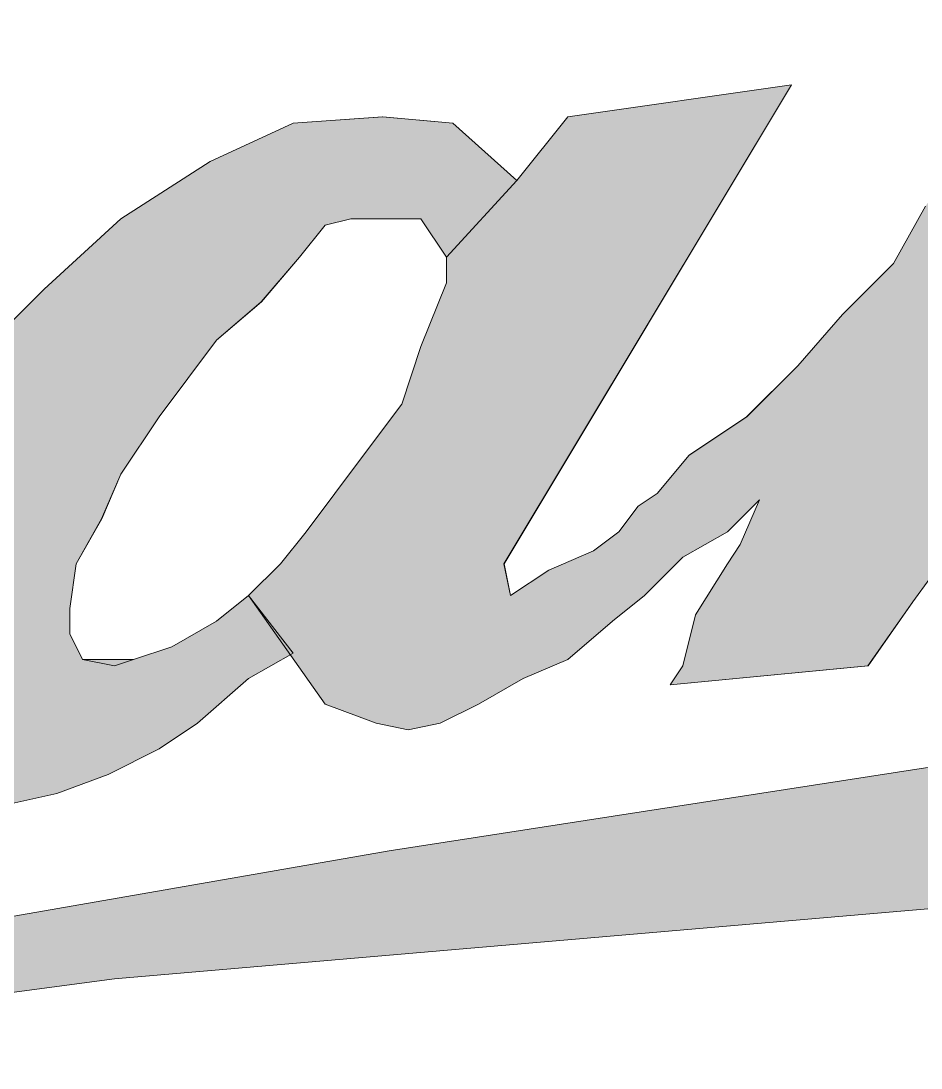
# Model space of a CAD drawing. Header units: inches. Extents: x 75782 to 87231, y -34126 to -18655.
# Drawn here: x 76980.315 to 76983.902, y -28399.044 to -28394.871 of the extents above; entities that cross this region are included whole.
import ezdxf

# ---------------------------------------------------------------- set-up
doc = ezdxf.new("R2010")
doc.units = ezdxf.units.IN
doc.header["$MEASUREMENT"] = 0
doc.layers.add('COMPONENTES', color=251, linetype='Continuous', lineweight=18)

# ---------------------------------------------------------------- blocks, each defined once
blk = doc.blocks.new('AK2-CM')
for points in [[(32149.3584, 22478.0726), (32149.3584, 22477.869), (32149.1549, 22477.3602), (32149.0022, 22476.9022), (32148.6969, 22476.4951), (32148.2389, 22475.8844), (32148.0354, 22475.63), (32147.7809, 22475.3756), (32148.3916, 22474.5105), (32148.7987, 22474.3578), (32149.0531, 22474.307), (32149.3075, 22474.3578), (32149.6129, 22474.5105), (32149.9691, 22474.714), (32150.3253, 22474.8667), (32150.6815, 22475.172), (32150.9359, 22475.3756), (32151.2412, 22475.6809), (32151.5974, 22475.8844), (32151.8519, 22476.1389), (32151.6992, 22475.7827), (32151.5974, 22475.63), (32151.343, 22475.2229), (32151.2412, 22474.8158), (32151.1395, 22474.6632), (32152.717, 22474.8158), (32153.0732, 22475.3247), (32153.4803, 22475.8844), (32153.8873, 22476.4442), (32154.3962, 22476.9022), (32154.8542, 22477.4111), (32155.3631, 22477.9199), (32155.8719, 22478.3779), (32156.3299, 22478.8359), (32154.8542, 22478.3779), (32155.821, 22479.9554), (32153.9891, 22479.7518), (32153.7856, 22479.2939), (32153.4803, 22478.8868), (32153.1749, 22478.4797), (32152.9205, 22478.0217), (32152.5134, 22477.6146), (32152.1572, 22477.2075), (32151.7501, 22476.8004), (32151.2921, 22476.4951), (32151.0377, 22476.1898), (32150.885, 22476.088), (32150.7324, 22475.8844), (32150.5288, 22475.7318), (32150.1726, 22475.5791), (32149.8673, 22475.3756), (32149.8164, 22475.63), (32152.1063, 22479.4465), (32150.3253, 22479.1921), (32149.9182, 22478.6832)], [(32149.3584, 22478.0726), (32149.3584, 22477.869), (32149.1549, 22477.3602), (32149.0022, 22476.9022), (32148.6969, 22476.4951), (32148.2389, 22475.8844), (32148.0354, 22475.63), (32147.7809, 22475.3756), (32148.3916, 22474.5105), (32148.7987, 22474.3578), (32149.0531, 22474.307), (32149.3075, 22474.3578), (32149.6129, 22474.5105), (32149.9691, 22474.714), (32150.3253, 22474.8667), (32150.6815, 22475.172), (32150.9359, 22475.3756), (32151.2412, 22475.6809), (32151.5974, 22475.8844), (32151.8519, 22476.1389), (32151.6992, 22475.7827), (32151.5974, 22475.63), (32151.343, 22475.2229), (32151.2412, 22474.8158), (32151.1395, 22474.6632), (32152.717, 22474.8158), (32153.0732, 22475.3247), (32153.4803, 22475.8844), (32153.8873, 22476.4442), (32154.3962, 22476.9022), (32154.8542, 22477.4111), (32155.3631, 22477.9199), (32155.8719, 22478.3779), (32156.3299, 22478.8359), (32154.8542, 22478.3779), (32155.821, 22479.9554), (32153.9891, 22479.7518), (32153.7856, 22479.2939), (32153.4803, 22478.8868), (32153.1749, 22478.4797), (32152.9205, 22478.0217), (32152.5134, 22477.6146), (32152.1572, 22477.2075), (32151.7501, 22476.8004), (32151.2921, 22476.4951), (32151.0377, 22476.1898), (32150.885, 22476.088), (32150.7324, 22475.8844), (32150.5288, 22475.7318), (32150.1726, 22475.5791), (32149.8673, 22475.3756), (32149.8164, 22475.63), (32152.1063, 22479.4465), (32150.3253, 22479.1921), (32149.9182, 22478.6832)], [(32149.3586, 22478.0726), (32149.3586, 22477.869), (32149.1551, 22477.3602), (32149.0024, 22476.9022), (32148.6971, 22476.4951), (32148.2391, 22475.8844), (32148.0356, 22475.63), (32147.7812, 22475.3756), (32148.3918, 22474.5105), (32148.7989, 22474.3578), (32149.0533, 22474.307), (32149.3078, 22474.3578), (32149.6131, 22474.5105), (32149.9693, 22474.714), (32150.3255, 22474.8667), (32150.6817, 22475.172), (32150.9361, 22475.3756), (32151.2415, 22475.6809), (32151.5977, 22475.8844), (32151.8521, 22476.1389), (32151.6994, 22475.7827), (32151.5977, 22475.63), (32151.3432, 22475.2229), (32151.2415, 22474.8158), (32151.1397, 22474.6632), (32152.7172, 22474.8158), (32153.0734, 22475.3247), (32153.4805, 22475.8844), (32153.8876, 22476.4442), (32154.3964, 22476.9022), (32154.8544, 22477.4111), (32155.3633, 22477.9199), (32155.8722, 22478.3779), (32156.3301, 22478.8359), (32154.8544, 22478.3779), (32155.8213, 22479.9554), (32153.9893, 22479.7518), (32153.7858, 22479.2939), (32153.4805, 22478.8868), (32153.1752, 22478.4797), (32152.9207, 22478.0217), (32152.5136, 22477.6146), (32152.1574, 22477.2075), (32151.7503, 22476.8004), (32151.2923, 22476.4951), (32151.0379, 22476.1898), (32150.8852, 22476.088), (32150.7326, 22475.8844), (32150.529, 22475.7318), (32150.1728, 22475.5791), (32149.8675, 22475.3756), (32149.8166, 22475.63), (32152.1065, 22479.4465), (32150.3255, 22479.1921), (32149.9184, 22478.6832)], [(32149.3586, 22478.0726), (32149.3586, 22477.869), (32149.1551, 22477.3602), (32149.0024, 22476.9022), (32148.6971, 22476.4951), (32148.2391, 22475.8844), (32148.0356, 22475.63), (32147.7812, 22475.3756), (32148.3918, 22474.5105), (32148.7989, 22474.3578), (32149.0533, 22474.307), (32149.3078, 22474.3578), (32149.6131, 22474.5105), (32149.9693, 22474.714), (32150.3255, 22474.8667), (32150.6817, 22475.172), (32150.9361, 22475.3756), (32151.2415, 22475.6809), (32151.5977, 22475.8844), (32151.8521, 22476.1389), (32151.6994, 22475.7827), (32151.5977, 22475.63), (32151.3432, 22475.2229), (32151.2415, 22474.8158), (32151.1397, 22474.6632), (32152.7172, 22474.8158), (32153.0734, 22475.3247), (32153.4805, 22475.8844), (32153.8876, 22476.4442), (32154.3964, 22476.9022), (32154.8544, 22477.4111), (32155.3633, 22477.9199), (32155.8722, 22478.3779), (32156.3301, 22478.8359), (32154.8544, 22478.3779), (32155.8213, 22479.9554), (32153.9893, 22479.7518), (32153.7858, 22479.2939), (32153.4805, 22478.8868), (32153.1752, 22478.4797), (32152.9207, 22478.0217), (32152.5136, 22477.6146), (32152.1574, 22477.2075), (32151.7503, 22476.8004), (32151.2923, 22476.4951), (32151.0379, 22476.1898), (32150.8852, 22476.088), (32150.7326, 22475.8844), (32150.529, 22475.7318), (32150.1728, 22475.5791), (32149.8675, 22475.3756), (32149.8166, 22475.63), (32152.1065, 22479.4465), (32150.3255, 22479.1921), (32149.9184, 22478.6832)], [(32149.9182, 22478.6832), (32149.4093, 22479.1412), (32148.8496, 22479.1921), (32148.1371, 22479.1412), (32147.4756, 22478.8359), (32146.7632, 22478.3779), (32146.1526, 22477.8181), (32145.5419, 22477.2075), (32145.1857, 22476.5969), (32144.7786, 22475.8336), (32144.6259, 22475.63), (32144.5751, 22475.3247), (32144.5242, 22475.0703), (32144.5242, 22474.8667), (32144.5751, 22474.5105), (32144.6259, 22474.307), (32144.7786, 22474.0525), (32144.9313, 22473.849), (32145.4401, 22473.7472), (32145.7963, 22473.6963), (32146.2543, 22473.7981), (32146.6614, 22473.9507), (32147.0685, 22474.1543), (32147.3738, 22474.3578), (32147.7809, 22474.714), (32148.1371, 22474.9176), (32147.7809, 22475.3756), (32147.5265, 22475.172), (32147.1703, 22474.9685), (32146.865, 22474.8667), (32146.4579, 22474.8667), (32146.3561, 22475.0703), (32146.3561, 22475.2738), (32146.407, 22475.63), (32146.6105, 22475.9862), (32146.7632, 22476.3424), (32147.0685, 22476.8004), (32147.5265, 22477.4111), (32147.8827, 22477.7164), (32148.188, 22478.0726), (32148.3916, 22478.327), (32148.5951, 22478.3779), (32148.9513, 22478.3779), (32149.1549, 22478.3779), (32149.3584, 22478.0726)], [(32149.9182, 22478.6832), (32149.4093, 22479.1412), (32148.8496, 22479.1921), (32148.1371, 22479.1412), (32147.4756, 22478.8359), (32146.7632, 22478.3779), (32146.1526, 22477.8181), (32145.5419, 22477.2075), (32145.1857, 22476.5969), (32144.7786, 22475.8336), (32144.6259, 22475.63), (32144.5751, 22475.3247), (32144.5242, 22475.0703), (32144.5242, 22474.8667), (32144.5751, 22474.5105), (32144.6259, 22474.307), (32144.7786, 22474.0525), (32144.9313, 22473.849), (32145.4401, 22473.7472), (32145.7963, 22473.6963), (32146.2543, 22473.7981), (32146.6614, 22473.9507), (32147.0685, 22474.1543), (32147.3738, 22474.3578), (32147.7809, 22474.714), (32148.1371, 22474.9176), (32147.7809, 22475.3756), (32147.5265, 22475.172), (32147.1703, 22474.9685), (32146.865, 22474.8667), (32146.4579, 22474.8667), (32146.3561, 22475.0703), (32146.3561, 22475.2738), (32146.407, 22475.63), (32146.6105, 22475.9862), (32146.7632, 22476.3424), (32147.0685, 22476.8004), (32147.5265, 22477.4111), (32147.8827, 22477.7164), (32148.188, 22478.0726), (32148.3916, 22478.327), (32148.5951, 22478.3779), (32148.9513, 22478.3779), (32149.1549, 22478.3779), (32149.3584, 22478.0726)], [(32149.9184, 22478.6832), (32149.4095, 22479.1412), (32148.8498, 22479.1921), (32148.1374, 22479.1412), (32147.4758, 22478.8359), (32146.7634, 22478.3779), (32146.1528, 22477.8181), (32145.5421, 22477.2075), (32145.1859, 22476.5969), (32144.7788, 22475.8336), (32144.6262, 22475.63), (32144.5753, 22475.3247), (32144.5244, 22475.0703), (32144.5244, 22474.8667), (32144.5753, 22474.5105), (32144.6262, 22474.307), (32144.7788, 22474.0525), (32144.9315, 22473.849), (32145.4404, 22473.7472), (32145.7966, 22473.6963), (32146.2545, 22473.7981), (32146.6616, 22473.9507), (32147.0687, 22474.1543), (32147.3741, 22474.3578), (32147.7812, 22474.714), (32148.1374, 22474.9176), (32147.7812, 22475.3756), (32147.5267, 22475.172), (32147.1705, 22474.9685), (32146.8652, 22474.8667), (32146.4581, 22474.8667), (32146.3563, 22475.0703), (32146.3563, 22475.2738), (32146.4072, 22475.63), (32146.6108, 22475.9862), (32146.7634, 22476.3424), (32147.0687, 22476.8004), (32147.5267, 22477.4111), (32147.8829, 22477.7164), (32148.1882, 22478.0726), (32148.3918, 22478.327), (32148.5953, 22478.3779), (32148.9515, 22478.3779), (32149.1551, 22478.3779), (32149.3586, 22478.0726)], [(32149.9184, 22478.6832), (32149.4095, 22479.1412), (32148.8498, 22479.1921), (32148.1374, 22479.1412), (32147.4758, 22478.8359), (32146.7634, 22478.3779), (32146.1528, 22477.8181), (32145.5421, 22477.2075), (32145.1859, 22476.5969), (32144.7788, 22475.8336), (32144.6262, 22475.63), (32144.5753, 22475.3247), (32144.5244, 22475.0703), (32144.5244, 22474.8667), (32144.5753, 22474.5105), (32144.6262, 22474.307), (32144.7788, 22474.0525), (32144.9315, 22473.849), (32145.4404, 22473.7472), (32145.7966, 22473.6963), (32146.2545, 22473.7981), (32146.6616, 22473.9507), (32147.0687, 22474.1543), (32147.3741, 22474.3578), (32147.7812, 22474.714), (32148.1374, 22474.9176), (32147.7812, 22475.3756), (32147.5267, 22475.172), (32147.1705, 22474.9685), (32146.8652, 22474.8667), (32146.4581, 22474.8667), (32146.3563, 22475.0703), (32146.3563, 22475.2738), (32146.4072, 22475.63), (32146.6108, 22475.9862), (32146.7634, 22476.3424), (32147.0687, 22476.8004), (32147.5267, 22477.4111), (32147.8829, 22477.7164), (32148.1882, 22478.0726), (32148.3918, 22478.327), (32148.5953, 22478.3779), (32148.9515, 22478.3779), (32149.1551, 22478.3779), (32149.3586, 22478.0726)], [(32157.5512, 22474.3578), (32153.1749, 22474.0016), (32148.9004, 22473.3401), (32141.8781, 22472.1188), (32141.7254, 22472.1188), (32141.6236, 22471.9662), (32141.5727, 22471.7626), (32141.3692, 22471.61), (32146.7123, 22472.3224), (32153.2258, 22472.8821), (32156.7879, 22473.1366)], [(32157.5512, 22474.3578), (32153.1749, 22474.0016), (32148.9004, 22473.3401), (32141.8781, 22472.1188), (32141.7254, 22472.1188), (32141.6236, 22471.9662), (32141.5727, 22471.7626), (32141.3692, 22471.61), (32146.7123, 22472.3224), (32153.2258, 22472.8821), (32156.7879, 22473.1366)], [(32157.5514, 22474.3578), (32153.1752, 22474.0016), (32148.9007, 22473.3401), (32141.8783, 22472.1188), (32141.7256, 22472.1188), (32141.6238, 22471.9662), (32141.573, 22471.7626), (32141.3694, 22471.61), (32146.7125, 22472.3224), (32153.226, 22472.8821), (32156.7881, 22473.1366)], [(32157.5514, 22474.3578), (32153.1752, 22474.0016), (32148.9007, 22473.3401), (32141.8783, 22472.1188), (32141.7256, 22472.1188), (32141.6238, 22471.9662), (32141.573, 22471.7626), (32141.3694, 22471.61), (32146.7125, 22472.3224), (32153.226, 22472.8821), (32156.7881, 22473.1366)]]:
    blk.add_hatch(color=256).paths.add_polyline_path(points)
for points in [[(32149.3584, 22478.0726), (32149.3584, 22477.869), (32149.1549, 22477.3602), (32149.1549, 22477.3602), (32149.0022, 22476.9022), (32148.6969, 22476.4951), (32148.2389, 22475.8844), (32148.0354, 22475.63), (32147.7809, 22475.3756), (32148.3916, 22474.5105), (32148.7987, 22474.3578), (32149.0531, 22474.307), (32149.3075, 22474.3578), (32149.6129, 22474.5105), (32149.9691, 22474.714), (32150.3253, 22474.8667), (32150.6815, 22475.172), (32150.9359, 22475.3756), (32151.2412, 22475.6809), (32151.5974, 22475.8844), (32151.8519, 22476.1389), (32151.6992, 22475.7827), (32151.5974, 22475.63), (32151.343, 22475.2229), (32151.2412, 22474.8158), (32151.1395, 22474.6632), (32152.717, 22474.8158), (32153.0732, 22475.3247), (32153.4803, 22475.8844)], [(32153.1749, 22478.4797), (32152.9205, 22478.0217), (32152.5134, 22477.6146), (32152.1572, 22477.2075), (32151.7501, 22476.8004), (32151.2921, 22476.4951), (32151.0377, 22476.1898), (32150.885, 22476.088), (32150.7324, 22475.8844), (32150.5288, 22475.7318), (32150.1726, 22475.5791), (32149.8673, 22475.3756), (32149.8164, 22475.63), (32152.1063, 22479.4465), (32150.3253, 22479.1921), (32149.9182, 22478.6832), (32149.3584, 22478.0726), (32149.3584, 22478.0726), (32149.3584, 22478.0726), (32149.3584, 22478.0726), (32149.3584, 22478.0726), (32149.3584, 22478.0726), (32149.3584, 22478.0726), (32149.3584, 22478.0726), (32149.3584, 22478.0726), (32149.3584, 22478.0726), (32149.3584, 22478.0726), (32149.3584, 22478.0726), (32149.3584, 22478.0726), (32149.3584, 22478.0726), (32149.3584, 22478.0726), (32149.3584, 22478.0726), (32149.3584, 22478.0726), (32149.3584, 22478.0726), (32149.3584, 22478.0726)], [(32149.3584, 22478.0726), (32149.3584, 22477.869), (32149.1549, 22477.3602), (32149.0022, 22476.9022), (32148.6969, 22476.4951), (32148.2389, 22475.8844), (32148.0354, 22475.63), (32147.7809, 22475.3756), (32148.3916, 22474.5105), (32148.7987, 22474.3578), (32149.0531, 22474.307), (32149.3075, 22474.3578), (32149.6129, 22474.5105), (32149.9691, 22474.714), (32150.3253, 22474.8667), (32150.6815, 22475.172), (32150.9359, 22475.3756), (32151.2412, 22475.6809), (32151.5974, 22475.8844), (32151.8519, 22476.1389), (32151.6992, 22475.7827), (32151.5974, 22475.63), (32151.343, 22475.2229), (32151.2412, 22474.8158), (32151.1395, 22474.6632), (32152.717, 22474.8158), (32153.0732, 22475.3247), (32153.4803, 22475.8844)], [(32153.1749, 22478.4797), (32152.9205, 22478.0217), (32152.5134, 22477.6146), (32152.1572, 22477.2075), (32151.7501, 22476.8004), (32151.2921, 22476.4951), (32151.0377, 22476.1898), (32150.885, 22476.088), (32150.7324, 22475.8844), (32150.5288, 22475.7318), (32150.1726, 22475.5791), (32149.8673, 22475.3756), (32149.8164, 22475.63), (32152.1063, 22479.4465), (32150.3253, 22479.1921), (32149.9182, 22478.6832), (32149.3584, 22478.0726)], [(32149.3584, 22478.0726), (32149.3584, 22477.869), (32149.1549, 22477.3602), (32149.1549, 22477.3602), (32149.0022, 22476.9022), (32148.6969, 22476.4951), (32148.2389, 22475.8844), (32148.0354, 22475.63), (32147.7809, 22475.3756), (32148.3916, 22474.5105), (32148.7987, 22474.3578), (32149.0531, 22474.307), (32149.3075, 22474.3578), (32149.6129, 22474.5105), (32149.9691, 22474.714), (32150.3253, 22474.8667), (32150.6815, 22475.172), (32150.9359, 22475.3756), (32151.2412, 22475.6809), (32151.5974, 22475.8844), (32151.8519, 22476.1389), (32151.6992, 22475.7827), (32151.5974, 22475.63), (32151.343, 22475.2229), (32151.2412, 22474.8158), (32151.1395, 22474.6632), (32152.717, 22474.8158), (32153.0732, 22475.3247), (32153.4803, 22475.8844)], [(32153.1749, 22478.4797), (32152.9205, 22478.0217), (32152.5134, 22477.6146), (32152.1572, 22477.2075), (32151.7501, 22476.8004), (32151.2921, 22476.4951), (32151.0377, 22476.1898), (32150.885, 22476.088), (32150.7324, 22475.8844), (32150.5288, 22475.7318), (32150.1726, 22475.5791), (32149.8673, 22475.3756), (32149.8164, 22475.63), (32152.1063, 22479.4465), (32150.3253, 22479.1921), (32149.9182, 22478.6832), (32149.3584, 22478.0726), (32149.3584, 22478.0726), (32149.3584, 22478.0726), (32149.3584, 22478.0726), (32149.3584, 22478.0726), (32149.3584, 22478.0726), (32149.3584, 22478.0726), (32149.3584, 22478.0726), (32149.3584, 22478.0726), (32149.3584, 22478.0726), (32149.3584, 22478.0726), (32149.3584, 22478.0726), (32149.3584, 22478.0726), (32149.3584, 22478.0726), (32149.3584, 22478.0726), (32149.3584, 22478.0726), (32149.3584, 22478.0726), (32149.3584, 22478.0726), (32149.3584, 22478.0726)], [(32149.3584, 22478.0726), (32149.3584, 22477.869), (32149.1549, 22477.3602), (32149.0022, 22476.9022), (32148.6969, 22476.4951), (32148.2389, 22475.8844), (32148.0354, 22475.63), (32147.7809, 22475.3756), (32148.3916, 22474.5105), (32148.7987, 22474.3578), (32149.0531, 22474.307), (32149.3075, 22474.3578), (32149.6129, 22474.5105), (32149.9691, 22474.714), (32150.3253, 22474.8667), (32150.6815, 22475.172), (32150.9359, 22475.3756), (32151.2412, 22475.6809), (32151.5974, 22475.8844), (32151.8519, 22476.1389), (32151.6992, 22475.7827), (32151.5974, 22475.63), (32151.343, 22475.2229), (32151.2412, 22474.8158), (32151.1395, 22474.6632), (32152.717, 22474.8158), (32153.0732, 22475.3247), (32153.4803, 22475.8844)], [(32153.1749, 22478.4797), (32152.9205, 22478.0217), (32152.5134, 22477.6146), (32152.1572, 22477.2075), (32151.7501, 22476.8004), (32151.2921, 22476.4951), (32151.0377, 22476.1898), (32150.885, 22476.088), (32150.7324, 22475.8844), (32150.5288, 22475.7318), (32150.1726, 22475.5791), (32149.8673, 22475.3756), (32149.8164, 22475.63), (32152.1063, 22479.4465), (32150.3253, 22479.1921), (32149.9182, 22478.6832), (32149.3584, 22478.0726)], [(32149.3586, 22478.0726), (32149.3586, 22477.869), (32149.1551, 22477.3602), (32149.1551, 22477.3602), (32149.0024, 22476.9022), (32148.6971, 22476.4951), (32148.2391, 22475.8844), (32148.0356, 22475.63), (32147.7812, 22475.3756), (32148.3918, 22474.5105), (32148.7989, 22474.3578), (32149.0533, 22474.307), (32149.3078, 22474.3578), (32149.6131, 22474.5105), (32149.9693, 22474.714), (32150.3255, 22474.8667), (32150.6817, 22475.172), (32150.9361, 22475.3756), (32151.2415, 22475.6809), (32151.5977, 22475.8844), (32151.8521, 22476.1389), (32151.6994, 22475.7827), (32151.5977, 22475.63), (32151.3432, 22475.2229), (32151.2415, 22474.8158), (32151.1397, 22474.6632), (32152.7172, 22474.8158), (32153.0734, 22475.3247), (32153.4805, 22475.8844)], [(32153.1752, 22478.4797), (32152.9207, 22478.0217), (32152.5136, 22477.6146), (32152.1574, 22477.2075), (32151.7503, 22476.8004), (32151.2923, 22476.4951), (32151.0379, 22476.1898), (32150.8852, 22476.088), (32150.7326, 22475.8844), (32150.529, 22475.7318), (32150.1728, 22475.5791), (32149.8675, 22475.3756), (32149.8166, 22475.63), (32152.1065, 22479.4465), (32150.3255, 22479.1921), (32149.9184, 22478.6832), (32149.3586, 22478.0726), (32149.3586, 22478.0726), (32149.3586, 22478.0726), (32149.3586, 22478.0726), (32149.3586, 22478.0726), (32149.3586, 22478.0726), (32149.3586, 22478.0726), (32149.3586, 22478.0726), (32149.3586, 22478.0726), (32149.3586, 22478.0726), (32149.3586, 22478.0726), (32149.3586, 22478.0726), (32149.3586, 22478.0726), (32149.3586, 22478.0726), (32149.3586, 22478.0726), (32149.3586, 22478.0726), (32149.3586, 22478.0726), (32149.3586, 22478.0726), (32149.3586, 22478.0726)], [(32149.3586, 22478.0726), (32149.3586, 22477.869), (32149.1551, 22477.3602), (32149.0024, 22476.9022), (32148.6971, 22476.4951), (32148.2391, 22475.8844), (32148.0356, 22475.63), (32147.7812, 22475.3756), (32148.3918, 22474.5105), (32148.7989, 22474.3578), (32149.0533, 22474.307), (32149.3078, 22474.3578), (32149.6131, 22474.5105), (32149.9693, 22474.714), (32150.3255, 22474.8667), (32150.6817, 22475.172), (32150.9361, 22475.3756), (32151.2415, 22475.6809), (32151.5977, 22475.8844), (32151.8521, 22476.1389), (32151.6994, 22475.7827), (32151.5977, 22475.63), (32151.3432, 22475.2229), (32151.2415, 22474.8158), (32151.1397, 22474.6632), (32152.7172, 22474.8158), (32153.0734, 22475.3247), (32153.4805, 22475.8844)], [(32153.1752, 22478.4797), (32152.9207, 22478.0217), (32152.5136, 22477.6146), (32152.1574, 22477.2075), (32151.7503, 22476.8004), (32151.2923, 22476.4951), (32151.0379, 22476.1898), (32150.8852, 22476.088), (32150.7326, 22475.8844), (32150.529, 22475.7318), (32150.1728, 22475.5791), (32149.8675, 22475.3756), (32149.8166, 22475.63), (32152.1065, 22479.4465), (32150.3255, 22479.1921), (32149.9184, 22478.6832), (32149.3586, 22478.0726)], [(32149.3586, 22478.0726), (32149.3586, 22477.869), (32149.1551, 22477.3602), (32149.1551, 22477.3602), (32149.0024, 22476.9022), (32148.6971, 22476.4951), (32148.2391, 22475.8844), (32148.0356, 22475.63), (32147.7812, 22475.3756), (32148.3918, 22474.5105), (32148.7989, 22474.3578), (32149.0533, 22474.307), (32149.3078, 22474.3578), (32149.6131, 22474.5105), (32149.9693, 22474.714), (32150.3255, 22474.8667), (32150.6817, 22475.172), (32150.9361, 22475.3756), (32151.2415, 22475.6809), (32151.5977, 22475.8844), (32151.8521, 22476.1389), (32151.6994, 22475.7827), (32151.5977, 22475.63), (32151.3432, 22475.2229), (32151.2415, 22474.8158), (32151.1397, 22474.6632), (32152.7172, 22474.8158), (32153.0734, 22475.3247), (32153.4805, 22475.8844)], [(32153.1752, 22478.4797), (32152.9207, 22478.0217), (32152.5136, 22477.6146), (32152.1574, 22477.2075), (32151.7503, 22476.8004), (32151.2923, 22476.4951), (32151.0379, 22476.1898), (32150.8852, 22476.088), (32150.7326, 22475.8844), (32150.529, 22475.7318), (32150.1728, 22475.5791), (32149.8675, 22475.3756), (32149.8166, 22475.63), (32152.1065, 22479.4465), (32150.3255, 22479.1921), (32149.9184, 22478.6832), (32149.3586, 22478.0726), (32149.3586, 22478.0726), (32149.3586, 22478.0726), (32149.3586, 22478.0726), (32149.3586, 22478.0726), (32149.3586, 22478.0726), (32149.3586, 22478.0726), (32149.3586, 22478.0726), (32149.3586, 22478.0726), (32149.3586, 22478.0726), (32149.3586, 22478.0726), (32149.3586, 22478.0726), (32149.3586, 22478.0726), (32149.3586, 22478.0726), (32149.3586, 22478.0726), (32149.3586, 22478.0726), (32149.3586, 22478.0726), (32149.3586, 22478.0726), (32149.3586, 22478.0726)], [(32149.3586, 22478.0726), (32149.3586, 22477.869), (32149.1551, 22477.3602), (32149.0024, 22476.9022), (32148.6971, 22476.4951), (32148.2391, 22475.8844), (32148.0356, 22475.63), (32147.7812, 22475.3756), (32148.3918, 22474.5105), (32148.7989, 22474.3578), (32149.0533, 22474.307), (32149.3078, 22474.3578), (32149.6131, 22474.5105), (32149.9693, 22474.714), (32150.3255, 22474.8667), (32150.6817, 22475.172), (32150.9361, 22475.3756), (32151.2415, 22475.6809), (32151.5977, 22475.8844), (32151.8521, 22476.1389), (32151.6994, 22475.7827), (32151.5977, 22475.63), (32151.3432, 22475.2229), (32151.2415, 22474.8158), (32151.1397, 22474.6632), (32152.7172, 22474.8158), (32153.0734, 22475.3247), (32153.4805, 22475.8844)], [(32153.1752, 22478.4797), (32152.9207, 22478.0217), (32152.5136, 22477.6146), (32152.1574, 22477.2075), (32151.7503, 22476.8004), (32151.2923, 22476.4951), (32151.0379, 22476.1898), (32150.8852, 22476.088), (32150.7326, 22475.8844), (32150.529, 22475.7318), (32150.1728, 22475.5791), (32149.8675, 22475.3756), (32149.8166, 22475.63), (32152.1065, 22479.4465), (32150.3255, 22479.1921), (32149.9184, 22478.6832), (32149.3586, 22478.0726)], [(32149.9182, 22478.6832), (32149.4093, 22479.1412), (32148.8496, 22479.1921), (32148.1371, 22479.1412), (32147.4756, 22478.8359), (32146.7632, 22478.3779), (32146.1526, 22477.8181), (32145.5419, 22477.2075)], [(32145.7963, 22473.6963), (32146.2543, 22473.7981), (32146.6614, 22473.9507), (32147.0685, 22474.1543), (32147.3738, 22474.3578), (32147.7809, 22474.714), (32148.1371, 22474.9176), (32147.7809, 22475.3756), (32147.5265, 22475.172), (32147.1703, 22474.9685), (32146.865, 22474.8667), (32146.4579, 22474.8667), (32146.3561, 22475.0703), (32146.3561, 22475.2738), (32146.407, 22475.63), (32146.6105, 22475.9862), (32146.7632, 22476.3424), (32147.0685, 22476.8004), (32147.5265, 22477.4111), (32147.8827, 22477.7164), (32148.188, 22478.0726), (32148.3916, 22478.327), (32148.5951, 22478.3779), (32148.9513, 22478.3779), (32149.1549, 22478.3779), (32149.3584, 22478.0726), (32149.9182, 22478.6832), (32149.9182, 22478.6832), (32149.9182, 22478.6832), (32149.9182, 22478.6832), (32149.9182, 22478.6832), (32149.9182, 22478.6832), (32149.9182, 22478.6832), (32149.9182, 22478.6832), (32149.9182, 22478.6832), (32149.9182, 22478.6832), (32149.9182, 22478.6832), (32149.9182, 22478.6832), (32149.9182, 22478.6832), (32149.9182, 22478.6832), (32149.9182, 22478.6832), (32149.9182, 22478.6832), (32149.9182, 22478.6832), (32149.9182, 22478.6832), (32149.9182, 22478.6832)], [(32149.9182, 22478.6832), (32149.4093, 22479.1412), (32148.8496, 22479.1921), (32148.1371, 22479.1412), (32147.4756, 22478.8359), (32146.7632, 22478.3779), (32146.1526, 22477.8181), (32145.5419, 22477.2075)], [(32145.7963, 22473.6963), (32146.2543, 22473.7981), (32146.6614, 22473.9507), (32147.0685, 22474.1543), (32147.3738, 22474.3578), (32147.7809, 22474.714), (32148.1371, 22474.9176), (32147.7809, 22475.3756), (32147.5265, 22475.172), (32147.1703, 22474.9685), (32146.865, 22474.8667), (32146.4579, 22474.8667), (32146.3561, 22475.0703), (32146.3561, 22475.2738), (32146.407, 22475.63), (32146.6105, 22475.9862), (32146.7632, 22476.3424), (32147.0685, 22476.8004), (32147.5265, 22477.4111), (32147.8827, 22477.7164), (32148.188, 22478.0726), (32148.3916, 22478.327), (32148.5951, 22478.3779), (32148.9513, 22478.3779), (32149.1549, 22478.3779), (32149.3584, 22478.0726), (32149.9182, 22478.6832)], [(32149.9182, 22478.6832), (32149.4093, 22479.1412), (32148.8496, 22479.1921), (32148.1371, 22479.1412), (32147.4756, 22478.8359), (32146.7632, 22478.3779), (32146.1526, 22477.8181), (32145.5419, 22477.2075)], [(32145.7963, 22473.6963), (32146.2543, 22473.7981), (32146.6614, 22473.9507), (32147.0685, 22474.1543), (32147.3738, 22474.3578), (32147.7809, 22474.714), (32148.1371, 22474.9176), (32147.7809, 22475.3756), (32147.5265, 22475.172), (32147.1703, 22474.9685), (32146.865, 22474.8667), (32146.4579, 22474.8667), (32146.3561, 22475.0703), (32146.3561, 22475.2738), (32146.407, 22475.63), (32146.6105, 22475.9862), (32146.7632, 22476.3424), (32147.0685, 22476.8004), (32147.5265, 22477.4111), (32147.8827, 22477.7164), (32148.188, 22478.0726), (32148.3916, 22478.327), (32148.5951, 22478.3779), (32148.9513, 22478.3779), (32149.1549, 22478.3779), (32149.3584, 22478.0726), (32149.9182, 22478.6832), (32149.9182, 22478.6832), (32149.9182, 22478.6832), (32149.9182, 22478.6832), (32149.9182, 22478.6832), (32149.9182, 22478.6832), (32149.9182, 22478.6832), (32149.9182, 22478.6832), (32149.9182, 22478.6832), (32149.9182, 22478.6832), (32149.9182, 22478.6832), (32149.9182, 22478.6832), (32149.9182, 22478.6832), (32149.9182, 22478.6832), (32149.9182, 22478.6832), (32149.9182, 22478.6832), (32149.9182, 22478.6832), (32149.9182, 22478.6832), (32149.9182, 22478.6832)], [(32149.9182, 22478.6832), (32149.4093, 22479.1412), (32148.8496, 22479.1921), (32148.1371, 22479.1412), (32147.4756, 22478.8359), (32146.7632, 22478.3779), (32146.1526, 22477.8181), (32145.5419, 22477.2075)], [(32145.7963, 22473.6963), (32146.2543, 22473.7981), (32146.6614, 22473.9507), (32147.0685, 22474.1543), (32147.3738, 22474.3578), (32147.7809, 22474.714), (32148.1371, 22474.9176), (32147.7809, 22475.3756), (32147.5265, 22475.172), (32147.1703, 22474.9685), (32146.865, 22474.8667), (32146.4579, 22474.8667), (32146.3561, 22475.0703), (32146.3561, 22475.2738), (32146.407, 22475.63), (32146.6105, 22475.9862), (32146.7632, 22476.3424), (32147.0685, 22476.8004), (32147.5265, 22477.4111), (32147.8827, 22477.7164), (32148.188, 22478.0726), (32148.3916, 22478.327), (32148.5951, 22478.3779), (32148.9513, 22478.3779), (32149.1549, 22478.3779), (32149.3584, 22478.0726), (32149.9182, 22478.6832)], [(32149.9184, 22478.6832), (32149.4095, 22479.1412), (32148.8498, 22479.1921), (32148.1374, 22479.1412), (32147.4758, 22478.8359), (32146.7634, 22478.3779), (32146.1528, 22477.8181), (32145.5421, 22477.2075)], [(32145.7966, 22473.6963), (32146.2545, 22473.7981), (32146.6616, 22473.9507), (32147.0687, 22474.1543), (32147.3741, 22474.3578), (32147.7812, 22474.714), (32148.1374, 22474.9176), (32147.7812, 22475.3756), (32147.5267, 22475.172), (32147.1705, 22474.9685), (32146.8652, 22474.8667), (32146.4581, 22474.8667), (32146.3563, 22475.0703), (32146.3563, 22475.2738), (32146.4072, 22475.63), (32146.6108, 22475.9862), (32146.7634, 22476.3424), (32147.0687, 22476.8004), (32147.5267, 22477.4111), (32147.8829, 22477.7164), (32148.1882, 22478.0726), (32148.3918, 22478.327), (32148.5953, 22478.3779), (32148.9515, 22478.3779), (32149.1551, 22478.3779), (32149.3586, 22478.0726), (32149.9184, 22478.6832), (32149.9184, 22478.6832), (32149.9184, 22478.6832), (32149.9184, 22478.6832), (32149.9184, 22478.6832), (32149.9184, 22478.6832), (32149.9184, 22478.6832), (32149.9184, 22478.6832), (32149.9184, 22478.6832), (32149.9184, 22478.6832), (32149.9184, 22478.6832), (32149.9184, 22478.6832), (32149.9184, 22478.6832), (32149.9184, 22478.6832), (32149.9184, 22478.6832), (32149.9184, 22478.6832), (32149.9184, 22478.6832), (32149.9184, 22478.6832), (32149.9184, 22478.6832)], [(32149.9184, 22478.6832), (32149.4095, 22479.1412), (32148.8498, 22479.1921), (32148.1374, 22479.1412), (32147.4758, 22478.8359), (32146.7634, 22478.3779), (32146.1528, 22477.8181), (32145.5421, 22477.2075)], [(32145.7966, 22473.6963), (32146.2545, 22473.7981), (32146.6616, 22473.9507), (32147.0687, 22474.1543), (32147.3741, 22474.3578), (32147.7812, 22474.714), (32148.1374, 22474.9176), (32147.7812, 22475.3756), (32147.5267, 22475.172), (32147.1705, 22474.9685), (32146.8652, 22474.8667), (32146.4581, 22474.8667), (32146.3563, 22475.0703), (32146.3563, 22475.2738), (32146.4072, 22475.63), (32146.6108, 22475.9862), (32146.7634, 22476.3424), (32147.0687, 22476.8004), (32147.5267, 22477.4111), (32147.8829, 22477.7164), (32148.1882, 22478.0726), (32148.3918, 22478.327), (32148.5953, 22478.3779), (32148.9515, 22478.3779), (32149.1551, 22478.3779), (32149.3586, 22478.0726), (32149.9184, 22478.6832)], [(32149.9184, 22478.6832), (32149.4095, 22479.1412), (32148.8498, 22479.1921), (32148.1374, 22479.1412), (32147.4758, 22478.8359), (32146.7634, 22478.3779), (32146.1528, 22477.8181), (32145.5421, 22477.2075)], [(32145.7966, 22473.6963), (32146.2545, 22473.7981), (32146.6616, 22473.9507), (32147.0687, 22474.1543), (32147.3741, 22474.3578), (32147.7812, 22474.714), (32148.1374, 22474.9176), (32147.7812, 22475.3756), (32147.5267, 22475.172), (32147.1705, 22474.9685), (32146.8652, 22474.8667), (32146.4581, 22474.8667), (32146.3563, 22475.0703), (32146.3563, 22475.2738), (32146.4072, 22475.63), (32146.6108, 22475.9862), (32146.7634, 22476.3424), (32147.0687, 22476.8004), (32147.5267, 22477.4111), (32147.8829, 22477.7164), (32148.1882, 22478.0726), (32148.3918, 22478.327), (32148.5953, 22478.3779), (32148.9515, 22478.3779), (32149.1551, 22478.3779), (32149.3586, 22478.0726), (32149.9184, 22478.6832), (32149.9184, 22478.6832), (32149.9184, 22478.6832), (32149.9184, 22478.6832), (32149.9184, 22478.6832), (32149.9184, 22478.6832), (32149.9184, 22478.6832), (32149.9184, 22478.6832), (32149.9184, 22478.6832), (32149.9184, 22478.6832), (32149.9184, 22478.6832), (32149.9184, 22478.6832), (32149.9184, 22478.6832), (32149.9184, 22478.6832), (32149.9184, 22478.6832), (32149.9184, 22478.6832), (32149.9184, 22478.6832), (32149.9184, 22478.6832), (32149.9184, 22478.6832)], [(32149.9184, 22478.6832), (32149.4095, 22479.1412), (32148.8498, 22479.1921), (32148.1374, 22479.1412), (32147.4758, 22478.8359), (32146.7634, 22478.3779), (32146.1528, 22477.8181), (32145.5421, 22477.2075)], [(32145.7966, 22473.6963), (32146.2545, 22473.7981), (32146.6616, 22473.9507), (32147.0687, 22474.1543), (32147.3741, 22474.3578), (32147.7812, 22474.714), (32148.1374, 22474.9176), (32147.7812, 22475.3756), (32147.5267, 22475.172), (32147.1705, 22474.9685), (32146.8652, 22474.8667), (32146.4581, 22474.8667), (32146.3563, 22475.0703), (32146.3563, 22475.2738), (32146.4072, 22475.63), (32146.6108, 22475.9862), (32146.7634, 22476.3424), (32147.0687, 22476.8004), (32147.5267, 22477.4111), (32147.8829, 22477.7164), (32148.1882, 22478.0726), (32148.3918, 22478.327), (32148.5953, 22478.3779), (32148.9515, 22478.3779), (32149.1551, 22478.3779), (32149.3586, 22478.0726), (32149.9184, 22478.6832)], [(32147.0685, 22476.8004), (32147.5265, 22477.4111), (32147.8827, 22477.7164), (32148.188, 22478.0726), (32148.3916, 22478.327), (32148.5951, 22478.3779), (32148.9513, 22478.3779), (32149.1549, 22478.3779), (32149.3584, 22478.0726), (32149.3584, 22477.869), (32149.1549, 22477.3602), (32149.0022, 22476.9022), (32148.6969, 22476.4951), (32148.2389, 22475.8844), (32148.0354, 22475.63), (32147.7809, 22475.3756), (32147.5265, 22475.172), (32147.1703, 22474.9685), (32146.865, 22474.8667), (32146.7123, 22474.8158), (32146.4579, 22474.8667), (32146.3561, 22475.0703), (32146.3561, 22475.2738), (32146.407, 22475.63), (32146.6105, 22475.9862), (32146.7632, 22476.3424), (32147.0685, 22476.8004)], [(32147.0685, 22476.8004), (32147.5265, 22477.4111), (32147.8827, 22477.7164), (32148.188, 22478.0726), (32148.3916, 22478.327), (32148.5951, 22478.3779), (32148.9513, 22478.3779), (32149.1549, 22478.3779), (32149.3584, 22478.0726), (32149.3584, 22477.869), (32149.1549, 22477.3602), (32149.0022, 22476.9022), (32148.6969, 22476.4951), (32148.2389, 22475.8844), (32148.0354, 22475.63), (32147.7809, 22475.3756), (32147.5265, 22475.172), (32147.1703, 22474.9685), (32146.865, 22474.8667), (32146.7123, 22474.8158), (32146.4579, 22474.8667), (32146.3561, 22475.0703), (32146.3561, 22475.2738), (32146.407, 22475.63), (32146.6105, 22475.9862), (32146.7632, 22476.3424), (32147.0685, 22476.8004)], [(32147.0687, 22476.8004), (32147.5267, 22477.4111), (32147.8829, 22477.7164), (32148.1882, 22478.0726), (32148.3918, 22478.327), (32148.5953, 22478.3779), (32148.9515, 22478.3779), (32149.1551, 22478.3779), (32149.3586, 22478.0726), (32149.3586, 22477.869), (32149.1551, 22477.3602), (32149.0024, 22476.9022), (32148.6971, 22476.4951), (32148.2391, 22475.8844), (32148.0356, 22475.63), (32147.7812, 22475.3756), (32147.5267, 22475.172), (32147.1705, 22474.9685), (32146.8652, 22474.8667), (32146.7125, 22474.8158), (32146.4581, 22474.8667), (32146.3563, 22475.0703), (32146.3563, 22475.2738), (32146.4072, 22475.63), (32146.6108, 22475.9862), (32146.7634, 22476.3424), (32147.0687, 22476.8004)], [(32147.0687, 22476.8004), (32147.5267, 22477.4111), (32147.8829, 22477.7164), (32148.1882, 22478.0726), (32148.3918, 22478.327), (32148.5953, 22478.3779), (32148.9515, 22478.3779), (32149.1551, 22478.3779), (32149.3586, 22478.0726), (32149.3586, 22477.869), (32149.1551, 22477.3602), (32149.0024, 22476.9022), (32148.6971, 22476.4951), (32148.2391, 22475.8844), (32148.0356, 22475.63), (32147.7812, 22475.3756), (32147.5267, 22475.172), (32147.1705, 22474.9685), (32146.8652, 22474.8667), (32146.7125, 22474.8158), (32146.4581, 22474.8667), (32146.3563, 22475.0703), (32146.3563, 22475.2738), (32146.4072, 22475.63), (32146.6108, 22475.9862), (32146.7634, 22476.3424), (32147.0687, 22476.8004)], [(32157.5512, 22474.3578), (32153.1749, 22474.0016), (32148.9004, 22473.3401), (32141.8781, 22472.1188)], [(32141.3692, 22471.61), (32146.7123, 22472.3224), (32153.2258, 22472.8821), (32156.7879, 22473.1366), (32157.5512, 22474.3578), (32157.5512, 22474.3578), (32157.5512, 22474.3578), (32157.5512, 22474.3578), (32157.5512, 22474.3578), (32157.5512, 22474.3578), (32157.5512, 22474.3578), (32157.5512, 22474.3578), (32157.5512, 22474.3578), (32157.5512, 22474.3578), (32157.5512, 22474.3578), (32157.5512, 22474.3578), (32157.5512, 22474.3578), (32157.5512, 22474.3578), (32157.5512, 22474.3578), (32157.5512, 22474.3578), (32157.5512, 22474.3578), (32157.5512, 22474.3578), (32157.5512, 22474.3578)], [(32157.5512, 22474.3578), (32153.1749, 22474.0016), (32148.9004, 22473.3401), (32141.8781, 22472.1188), (32141.7254, 22472.1188), (32141.6236, 22471.9662), (32141.5727, 22471.7626), (32141.3692, 22471.61), (32146.7123, 22472.3224), (32153.2258, 22472.8821), (32156.7879, 22473.1366), (32157.5512, 22474.3578)], [(32157.5512, 22474.3578), (32153.1749, 22474.0016), (32148.9004, 22473.3401), (32141.8781, 22472.1188)], [(32141.3692, 22471.61), (32146.7123, 22472.3224), (32153.2258, 22472.8821), (32156.7879, 22473.1366), (32157.5512, 22474.3578), (32157.5512, 22474.3578), (32157.5512, 22474.3578), (32157.5512, 22474.3578), (32157.5512, 22474.3578), (32157.5512, 22474.3578), (32157.5512, 22474.3578), (32157.5512, 22474.3578), (32157.5512, 22474.3578), (32157.5512, 22474.3578), (32157.5512, 22474.3578), (32157.5512, 22474.3578), (32157.5512, 22474.3578), (32157.5512, 22474.3578), (32157.5512, 22474.3578), (32157.5512, 22474.3578), (32157.5512, 22474.3578), (32157.5512, 22474.3578), (32157.5512, 22474.3578)], [(32157.5512, 22474.3578), (32153.1749, 22474.0016), (32148.9004, 22473.3401), (32141.8781, 22472.1188), (32141.7254, 22472.1188), (32141.6236, 22471.9662), (32141.5727, 22471.7626), (32141.3692, 22471.61), (32146.7123, 22472.3224), (32153.2258, 22472.8821), (32156.7879, 22473.1366), (32157.5512, 22474.3578)], [(32157.5514, 22474.3578), (32153.1752, 22474.0016), (32148.9007, 22473.3401), (32141.8783, 22472.1188)], [(32141.3694, 22471.61), (32146.7125, 22472.3224), (32153.226, 22472.8821), (32156.7881, 22473.1366), (32157.5514, 22474.3578), (32157.5514, 22474.3578), (32157.5514, 22474.3578), (32157.5514, 22474.3578), (32157.5514, 22474.3578), (32157.5514, 22474.3578), (32157.5514, 22474.3578), (32157.5514, 22474.3578), (32157.5514, 22474.3578), (32157.5514, 22474.3578), (32157.5514, 22474.3578), (32157.5514, 22474.3578), (32157.5514, 22474.3578), (32157.5514, 22474.3578), (32157.5514, 22474.3578), (32157.5514, 22474.3578), (32157.5514, 22474.3578), (32157.5514, 22474.3578), (32157.5514, 22474.3578)], [(32157.5514, 22474.3578), (32153.1752, 22474.0016), (32148.9007, 22473.3401), (32141.8783, 22472.1188), (32141.7256, 22472.1188), (32141.6238, 22471.9662), (32141.573, 22471.7626), (32141.3694, 22471.61), (32146.7125, 22472.3224), (32153.226, 22472.8821), (32156.7881, 22473.1366), (32157.5514, 22474.3578)], [(32157.5514, 22474.3578), (32153.1752, 22474.0016), (32148.9007, 22473.3401), (32141.8783, 22472.1188)], [(32141.3694, 22471.61), (32146.7125, 22472.3224), (32153.226, 22472.8821), (32156.7881, 22473.1366), (32157.5514, 22474.3578), (32157.5514, 22474.3578), (32157.5514, 22474.3578), (32157.5514, 22474.3578), (32157.5514, 22474.3578), (32157.5514, 22474.3578), (32157.5514, 22474.3578), (32157.5514, 22474.3578), (32157.5514, 22474.3578), (32157.5514, 22474.3578), (32157.5514, 22474.3578), (32157.5514, 22474.3578), (32157.5514, 22474.3578), (32157.5514, 22474.3578), (32157.5514, 22474.3578), (32157.5514, 22474.3578), (32157.5514, 22474.3578), (32157.5514, 22474.3578), (32157.5514, 22474.3578)], [(32157.5514, 22474.3578), (32153.1752, 22474.0016), (32148.9007, 22473.3401), (32141.8783, 22472.1188), (32141.7256, 22472.1188), (32141.6238, 22471.9662), (32141.573, 22471.7626), (32141.3694, 22471.61), (32146.7125, 22472.3224), (32153.226, 22472.8821), (32156.7881, 22473.1366), (32157.5514, 22474.3578)]]:
    blk.add_lwpolyline(points)

msp = doc.modelspace()

# ---------------------------------------------------------------- block references
at = {"layer": 'COMPONENTES', "xscale": 0.5, "yscale": 0.5, "zscale": 0.5}
msp.add_blockref('AK2-CM', (60907.3316, -39634.8489), dxfattribs=at)

doc.saveas('drawing.dxf')
